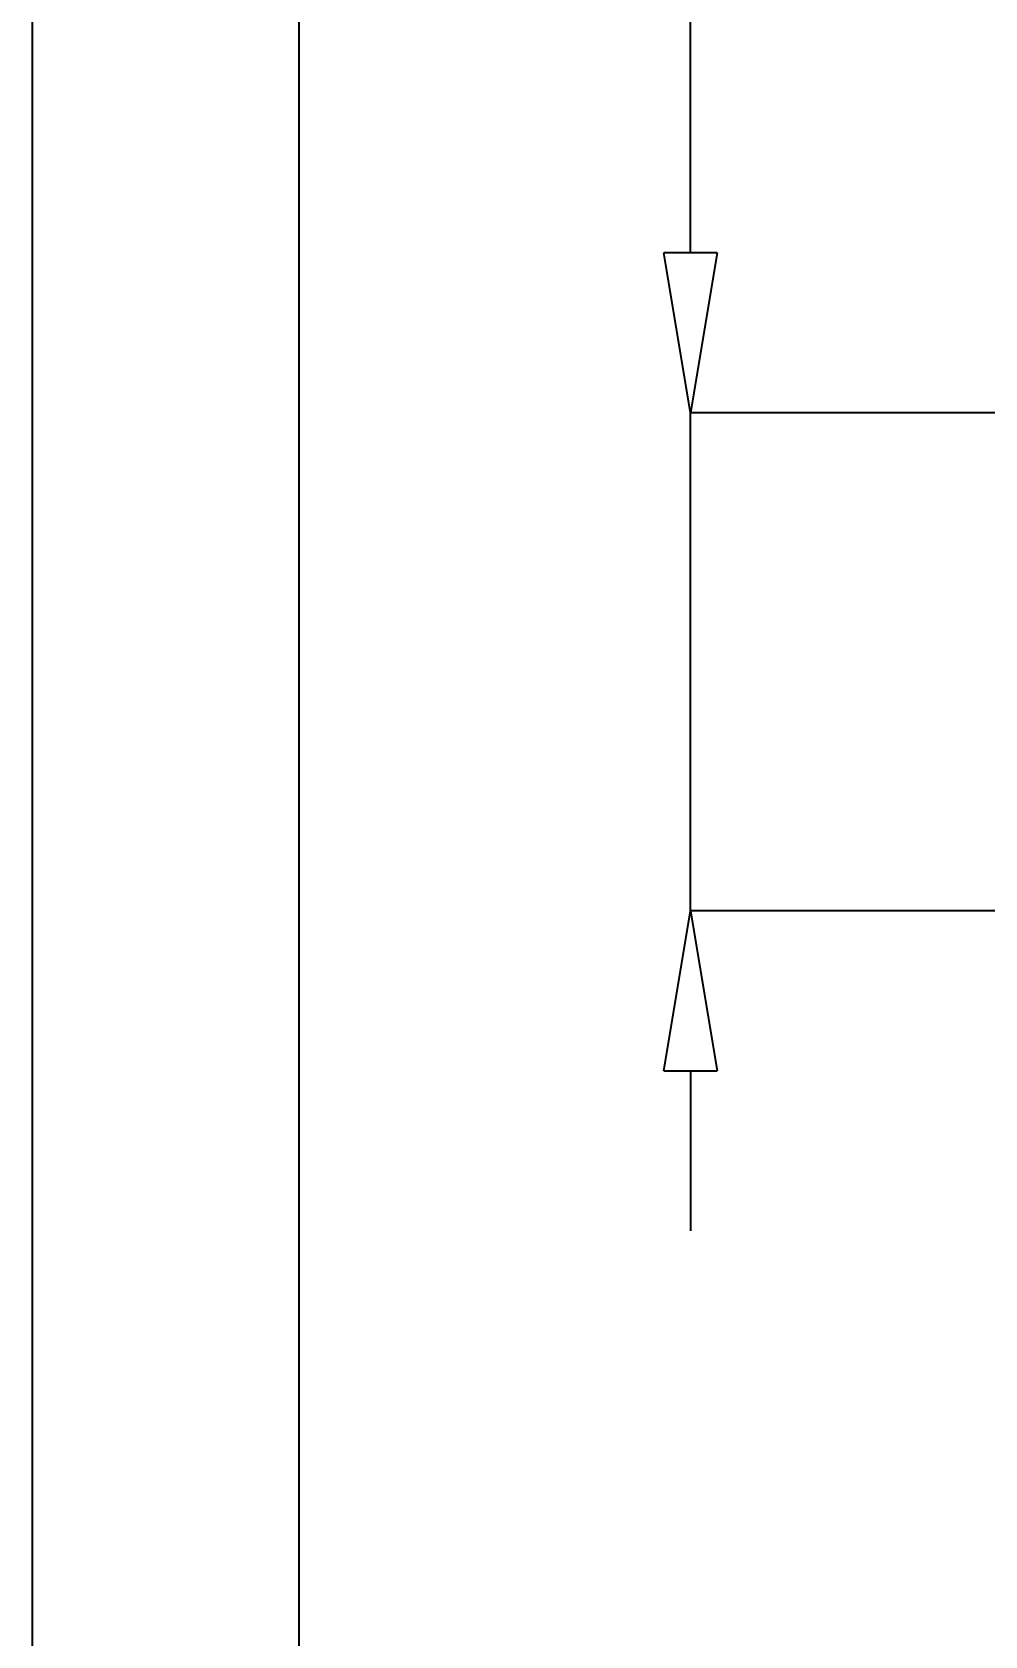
# Model space of a CAD drawing. Header units: inches. Extents: x -347369 to -260369, y 119522 to 149869.
# Drawn here: x -347369 to -345582, y 137641 to 140646 of the extents above; entities that cross this region are included whole.
import ezdxf

# ---------------------------------------------------------------- set-up
doc = ezdxf.new("R2010")
doc.units = ezdxf.units.IN
doc.header["$LTSCALE"] = 300
doc.layers.add('CARTIGLIO', color=7, linetype='Continuous')
doc.layers.add('QUOTE', color=7, linetype='Continuous')
doc.styles.get("Standard").update_dxf_attribs({"font": 'romans.shx'})
doc.dimstyles.new('sc1a100_pollici', dxfattribs={"dimscale": 100, "dimtxt": 3, "dimasz": 3, "dimexe": 0, "dimexo": 0, "dimgap": 1, "dimtad": 1, "dimzin": 12, "dimdsep": 46, "dimtxsty": 'Standard', "dimblk": 'CLOSEDBLANK', "dimcen": 1, "dimclrd": 253, "dimclre": 253, "dimclrt": 2, "dimadec": 0, "dimazin": 3, "dimtfac": 1, "dimtmove": 0, "dimatfit": 1, "dimldrblk": 'CLOSEDBLANK', "dimfxl": 1, "dimtolj": 1, "dimtzin": 0, "dimarcsym": 0})

# ---------------------------------------------------------------- blocks, each defined once
blk = doc.blocks.new('_ClosedBlank')
at = {"color": 0, "linetype": 'ByBlock', "lineweight": -2}
for p, q in [((-1, 0.167), (0, 0)), ((-1, 0.167), (-1, -0.167)), ((0, 0), (-1, -0.167))]:
    blk.add_line(p, q, dxfattribs=at)
blk = doc.blocks.new('*D17')
at = {"layer": 'Defpoints', "color": 0, "transparency": 16777216}
for p in [(-346133.6, 139932.7), (-344588.6, 139932.7), (-345533.6, 138999.7)]:
    blk.add_point(p, dxfattribs=at)
at = {"layer": 'QUOTE', "color": 253, "lineweight": -2, "transparency": 16777216}
for p, q in [((-346133.6, 140232.7), (-346133.6, 143475.5)), ((-344588.6, 139932.7), (-346133.6, 139932.7)), ((-346133.6, 138999.7), (-346133.6, 139932.7)), ((-345533.6, 138999.7), (-346133.6, 138999.7)), ((-346133.6, 138699.7), (-346133.6, 138399.7))]:
    blk.add_line(p, q, dxfattribs=at)
at = {"layer": 'QUOTE', "color": 253, "lineweight": -2, "transparency": 16777216, "xscale": 300, "yscale": 300, "zscale": 300}
for p, rotation in [((-346133.6, 139932.7), 270), ((-346133.6, 138999.7), 90)]:
    blk.add_blockref('_ClosedBlank', p, dxfattribs=dict(at, rotation=rotation))
at = {"layer": 'QUOTE', "color": 2, "transparency": 16777216, "char_height": 300, "attachment_point": 5, "rotation": 90}
for s, insert in [('\\A1;[3\'-0 3/4"]', (-345805.1, 142004.1)), ('\\A1;933', (-346383.6, 142004.1))]:
    blk.add_mtext(s, dxfattribs=dict(at, insert=insert))

msp = doc.modelspace()

# ---------------------------------------------------------------- linework, layer by layer
at = {"layer": 'CARTIGLIO', "color": 3, "linetype": 'Continuous'}
msp.add_line((-347368.627, 149868.925), (-347368.627, 120168.925), dxfattribs=at)
at = {"layer": 'CARTIGLIO', "color": 2, "linetype": 'Continuous'}
msp.add_line((-346868.627, 149368.925), (-346868.627, 120668.925), dxfattribs=at)

# ---------------------------------------------------------------- dimensions: what is measured, and where the dimension line sits
at = {"layer": 'QUOTE'}
dim = msp.add_linear_dim(base=(-346133.629, 139932.656), p1=(-345533.629, 138999.656), p2=(-344588.625, 139932.656), angle=90, dimstyle='sc1a100_pollici', override={"dimpost": '\\X'}, dxfattribs=at)
dim.commit()
dim.dimension.update_dxf_attribs({"geometry": '*D17', "text_midpoint": (-346133.629, 142004.084)})

doc.saveas('drawing.dxf')
